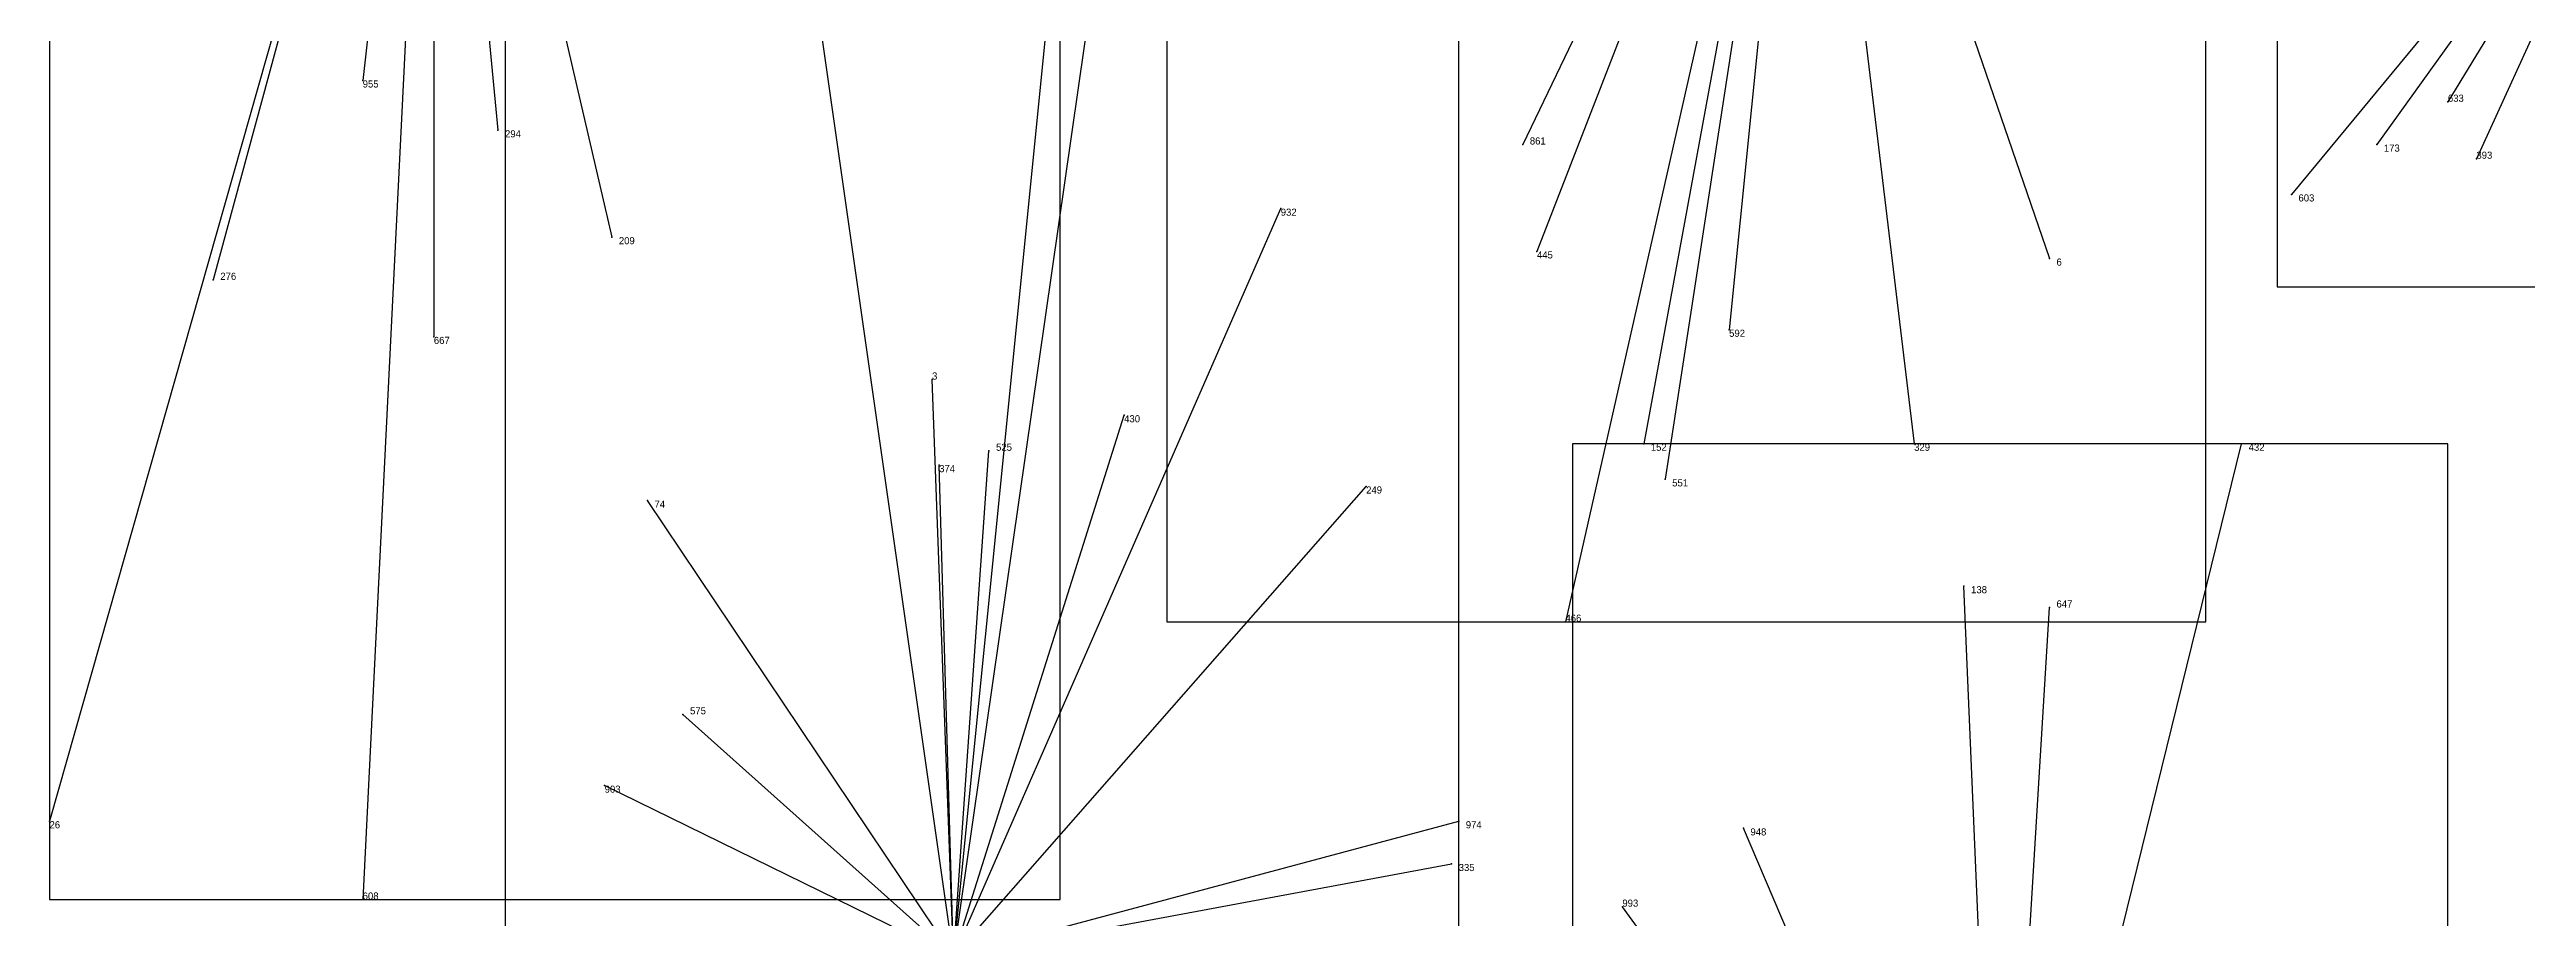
# Model space of a CAD drawing. Extents: x 0 to 1, y 0 to 1.
# Drawn here: x 0.006 to 0.354, y 0.6425 to 0.7643 of the extents above; entities that cross this region are included whole.
import ezdxf

# ---------------------------------------------------------------- set-up
doc = ezdxf.new("R2010")
doc.units = 0
for name, color, linetype in [('Clients', 3, 'CONTINUOUS'), ('Facilities_lines', 3, 'CONTINUOUS'), ('Min_max_boxes', 1, 'CONTINUOUS'), ('Normals', 1, 'CONTINUOUS'), ('Source_points', 5, 'CONTINUOUS'), ('Text', 3, 'CONTINUOUS')]:
    doc.layers.add(name, color=color, linetype=linetype)

msp = doc.modelspace()

# ---------------------------------------------------------------- linework, layer by layer
at = {"layer": 'Clients', "color": 5}
for p in [(0.05, 0.76), (0.343, 0.757), (0.069, 0.753), (0.213, 0.751), (0.333, 0.751), (0.347, 0.749), (0.179, 0.742), (0.321, 0.744), (0.085, 0.738), (0.215, 0.736), (0.287, 0.735), (0.029, 0.732), (0.06, 0.724), (0.242, 0.725), (0.13, 0.718), (0.157, 0.713), (0.138, 0.708), (0.23, 0.709), (0.268, 0.709), (0.314, 0.709), (0.131, 0.706), (0.233, 0.704), (0.09, 0.701), (0.191, 0.703), (0.275, 0.689), (0.287, 0.686), (0.219, 0.684), (0.095, 0.671), (0.084, 0.661), (0.006, 0.656), (0.204, 0.656), (0.244, 0.655), (0.203, 0.65), (0.05, 0.645), (0.227, 0.644)]:
    msp.add_point(p, dxfattribs=at)
at = {"layer": 'Facilities_lines', "color": 3}
for p, q in [((0.133, 0.637), (0.16, 0.906)), ((0.06, 0.846), (0.006, 0.656)), ((0.06, 0.846), (0.029, 0.732)), ((0.06, 0.846), (0.05, 0.645)), ((0.06, 0.846), (0.05, 0.76)), ((0.06, 0.846), (0.085, 0.738)), ((0.06, 0.846), (0.069, 0.753)), ((0.06, 0.846), (0.06, 0.724)), ((0.133, 0.637), (0.163, 0.845)), ((0.253, 0.834), (0.213, 0.751)), ((0.253, 0.834), (0.215, 0.736)), ((0.253, 0.834), (0.219, 0.684)), ((0.253, 0.834), (0.23, 0.709)), ((0.253, 0.834), (0.233, 0.704)), ((0.253, 0.834), (0.242, 0.725)), ((0.253, 0.834), (0.287, 0.735)), ((0.253, 0.834), (0.268, 0.709)), ((0.374, 0.808), (0.321, 0.744)), ((0.374, 0.808), (0.333, 0.751)), ((0.374, 0.808), (0.343, 0.757)), ((0.374, 0.808), (0.347, 0.749)), ((0.133, 0.637), (0.114, 0.77)), ((0.133, 0.637), (0.179, 0.742)), ((0.133, 0.637), (0.13, 0.718)), ((0.133, 0.637), (0.157, 0.713)), ((0.133, 0.637), (0.138, 0.708)), ((0.28, 0.571), (0.314, 0.709)), ((0.133, 0.637), (0.131, 0.706)), ((0.133, 0.637), (0.09, 0.701)), ((0.133, 0.637), (0.191, 0.703)), ((0.28, 0.571), (0.275, 0.689)), ((0.28, 0.571), (0.287, 0.686)), ((0.133, 0.637), (0.095, 0.671)), ((0.133, 0.637), (0.084, 0.661)), ((0.133, 0.637), (0.204, 0.656)), ((0.28, 0.571), (0.244, 0.655)), ((0.133, 0.637), (0.203, 0.65)), ((0.28, 0.571), (0.227, 0.644))]:
    msp.add_line(p, q, dxfattribs=at)
at = {"layer": 'Min_max_boxes', "color": 1}
for p, q in [((0.319, 1), (0.319, 0.731)), ((0.319, 1), (0.319, 0.731)), ((0.006, 0.99), (0.006, 0.645)), ((0.006, 0.99), (0.006, 0.645)), ((0.148, 0.645), (0.148, 0.99)), ((0.148, 0.645), (0.148, 0.99)), ((0.163, 0.986), (0.163, 0.684)), ((0.163, 0.986), (0.163, 0.684)), ((0.309, 0.684), (0.309, 0.986)), ((0.309, 0.684), (0.309, 0.986)), ((0.07, 0.906), (0.07, 0.473)), ((0.07, 0.906), (0.07, 0.473)), ((0.204, 0.473), (0.204, 0.906)), ((0.204, 0.473), (0.204, 0.906)), ((0.319, 0.731), (0.44, 0.731)), ((0.319, 0.731), (0.44, 0.731)), ((0.319, 0.731), (0.319, 0.731)), ((0.343, 0.709), (0.22, 0.709)), ((0.22, 0.709), (0.22, 0.437)), ((0.343, 0.709), (0.22, 0.709)), ((0.22, 0.709), (0.22, 0.437)), ((0.22, 0.709), (0.22, 0.709)), ((0.343, 0.437), (0.343, 0.709)), ((0.343, 0.437), (0.343, 0.709)), ((0.343, 0.709), (0.343, 0.709)), ((0.163, 0.684), (0.309, 0.684)), ((0.163, 0.684), (0.309, 0.684)), ((0.163, 0.684), (0.163, 0.684)), ((0.309, 0.684), (0.309, 0.684)), ((0.006, 0.645), (0.148, 0.645)), ((0.006, 0.645), (0.148, 0.645)), ((0.006, 0.645), (0.006, 0.645)), ((0.148, 0.645), (0.148, 0.645))]:
    msp.add_line(p, q, dxfattribs=at)
at = {"layer": 'Normals', "color": 1}
for p, q in [((0.05, 0.76), (0.05, 0.76, 0.1)), ((0.343, 0.757), (0.343, 0.757, 0.1)), ((0.069, 0.753), (0.069, 0.753, 0.1)), ((0.213, 0.751), (0.213, 0.751, 0.1)), ((0.333, 0.751), (0.333, 0.751, 0.1)), ((0.347, 0.749), (0.347, 0.749, 0.1)), ((0.179, 0.742), (0.179, 0.742, 0.1)), ((0.321, 0.744), (0.321, 0.744, 0.1)), ((0.085, 0.738), (0.085, 0.738, 0.1)), ((0.215, 0.736), (0.215, 0.736, 0.1)), ((0.287, 0.735), (0.287, 0.735, 0.1)), ((0.029, 0.732), (0.029, 0.732, 0.1)), ((0.06, 0.724), (0.06, 0.724, 0.1)), ((0.242, 0.725), (0.242, 0.725, 0.1)), ((0.13, 0.718), (0.13, 0.718, 0.1)), ((0.157, 0.713), (0.157, 0.713, 0.1)), ((0.138, 0.708), (0.138, 0.708, 0.1)), ((0.23, 0.709), (0.23, 0.709, 0.1)), ((0.268, 0.709), (0.268, 0.709, 0.1)), ((0.314, 0.709), (0.314, 0.709, 0.1)), ((0.131, 0.706), (0.131, 0.706, 0.1)), ((0.233, 0.704), (0.233, 0.704, 0.1)), ((0.09, 0.701), (0.09, 0.701, 0.1)), ((0.191, 0.703), (0.191, 0.703, 0.1)), ((0.275, 0.689), (0.275, 0.689, 0.1)), ((0.287, 0.686), (0.287, 0.686, 0.1)), ((0.219, 0.684), (0.219, 0.684, 0.1)), ((0.095, 0.671), (0.095, 0.671, 0.1)), ((0.084, 0.661), (0.084, 0.661, 0.1)), ((0.006, 0.656), (0.006, 0.656, 0.1)), ((0.204, 0.656), (0.204, 0.656, 0.1)), ((0.244, 0.655), (0.244, 0.655, 0.1)), ((0.203, 0.65), (0.203, 0.65, 0.1)), ((0.05, 0.645), (0.05, 0.645, 0.1)), ((0.227, 0.644), (0.227, 0.644, 0.1))]:
    msp.add_line(p, q, dxfattribs=at)
at = {"layer": 'Source_points', "color": 5}
for p in [(0.05, 0.76), (0.343, 0.757), (0.069, 0.753), (0.213, 0.751), (0.333, 0.751), (0.347, 0.749), (0.179, 0.742), (0.321, 0.744), (0.085, 0.738), (0.215, 0.736), (0.287, 0.735), (0.029, 0.732), (0.06, 0.724), (0.242, 0.725), (0.13, 0.718), (0.157, 0.713), (0.138, 0.708), (0.23, 0.709), (0.268, 0.709), (0.314, 0.709), (0.131, 0.706), (0.233, 0.704), (0.09, 0.701), (0.191, 0.703), (0.275, 0.689), (0.287, 0.686), (0.219, 0.684), (0.095, 0.671), (0.084, 0.661), (0.006, 0.656), (0.204, 0.656), (0.244, 0.655), (0.203, 0.65), (0.05, 0.645), (0.227, 0.644)]:
    msp.add_point(p, dxfattribs=at)

# ---------------------------------------------------------------- texts
at = {"layer": 'Text', "color": 3}
for s, p in [('955', (0.05, 0.759)), ('633', (0.343, 0.757)), ('294', (0.07, 0.752)), ('861', (0.214, 0.751)), ('173', (0.334, 0.75)), ('393', (0.347, 0.749)), ('932', (0.179, 0.741)), ('603', (0.322, 0.743)), ('209', (0.086, 0.737)), ('445', (0.215, 0.735)), ('6', (0.288, 0.734)), ('276', (0.03, 0.732)), ('667', (0.06, 0.723)), ('592', (0.242, 0.724)), ('3', (0.13, 0.718)), ('430', (0.157, 0.712)), ('525', (0.139, 0.708)), ('152', (0.231, 0.708)), ('329', (0.268, 0.708)), ('432', (0.315, 0.708)), ('374', (0.131, 0.705)), ('551', (0.234, 0.703)), ('74', (0.091, 0.7)), ('249', (0.191, 0.702)), ('138', (0.276, 0.688)), ('647', (0.288, 0.686)), ('466', (0.219, 0.684)), ('575', (0.096, 0.671)), ('903', (0.084, 0.66)), ('26', (0.006, 0.655)), ('974', (0.205, 0.655)), ('948', (0.245, 0.654)), ('335', (0.204, 0.649)), ('608', (0.05, 0.645)), ('993', (0.227, 0.644))]:
    msp.add_text(s, height=0.001, dxfattribs=at).set_placement(p)

doc.saveas('drawing.dxf')
